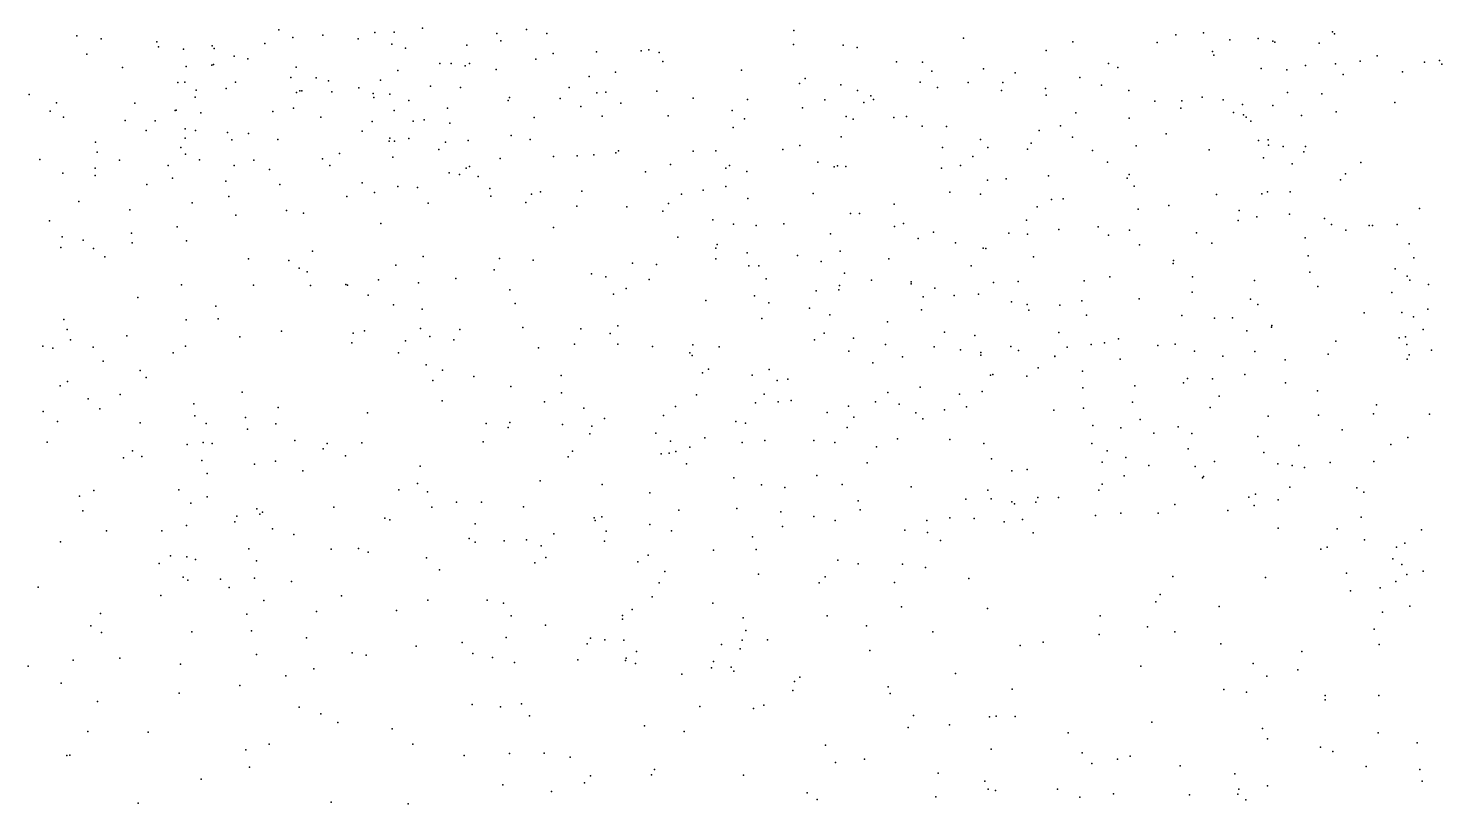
# Model space of a CAD drawing. Header units: metres. Extents: x -25 to 25, y -27.8 to 27.8.
# Drawn here: x -11.028 to -9.485, y 1.71 to 2.557 of the extents above; entities that cross this region are included whole.
import ezdxf

# ---------------------------------------------------------------- set-up
doc = ezdxf.new("R2010")
doc.units = ezdxf.units.M

msp = doc.modelspace()

# ---------------------------------------------------------------- linework, layer by layer
for p in [(-10.9751, 2.5483, 1.7357), (-10.7546, 2.555, 24.3275), (-10.7394, 2.5465, 17.4855), (-10.7068, 2.549, 24.1074), (-10.65, 2.5518, 16.8104), (-10.6289, 2.5523, -2.2458), (-10.5979, 2.5566, -3.8155), (-10.5167, 2.5508, -2.6058), (-10.4844, 2.5553, -2.3239), (-10.4622, 2.551, 17.6607), (-10.1927, 2.5543, 24.179), (-10.0074, 2.5459, 20.4301), (-9.7756, 2.5493, 25.5802), (-9.7453, 2.5516, 20.5611), (-9.6046, 2.5526, 16.9362), (-9.6024, 2.5505, -18.4966), (-10.9485, 2.5452, 23.9889), (-10.888, 2.5419, -4.0873), (-10.886, 2.5362, 24.9089), (-10.8587, 2.5337, 17.3442), (-10.8273, 2.5375, 24.5032), (-10.8254, 2.5345, 9.2472), (-10.7701, 2.5398, 13.227), (-10.668, 2.5451, 17.5671), (-10.6315, 2.5392, 20.5557), (-10.6163, 2.535, 24.0785), (-10.5494, 2.5381, 24.2), (-10.5125, 2.543, 20.5231), (-10.4081, 2.5307, 6.5112), (-10.3591, 2.5319, 24.1524), (-10.3507, 2.5329, 20.5087), (-10.193, 2.5389, 20.4795), (-10.1385, 2.538, 12.2398), (-10.1234, 2.5356, 24.2551), (-9.9171, 2.5325, 20.4742), (-9.8879, 2.5417, 25.6825), (-9.796, 2.541, -17.3543), (-9.7355, 2.5314, 16.7786), (-9.7167, 2.5439, -10.4317), (-9.6858, 2.5456, 17.4043), (-9.6697, 2.5426, 20.7672), (-9.6675, 2.5413, 25.4404), (-9.6192, 2.5404, -11.5636), (-10.9641, 2.5282, -7.7089), (-10.8278, 2.5162, 20.6527), (-10.8261, 2.517, 21.3183), (-10.8034, 2.5263, 17.1991), (-10.7887, 2.5231, 17.1138), (-10.5791, 2.5183, 17.5844), (-10.5665, 2.5182, -3.2753), (-10.5514, 2.5155, 16.7189), (-10.5467, 2.5181, 2.36), (-10.4742, 2.523, 24.0988), (-10.4551, 2.529, 24.1952), (-10.3395, 2.5302, -2.489), (-10.3354, 2.5204, 23.9936), (-10.0805, 2.52, 25.7874), (-10.052, 2.5195, 17.6328), (-9.8489, 2.5181, 23.7102), (-9.7341, 2.5273, 20.7011), (-9.634, 2.516, 17.0215), (-9.6013, 2.5177, 20.8967), (-9.5745, 2.5206, 24.903), (-9.5559, 2.5266, 23.4064), (-9.504, 2.5196, 20.9926), (-9.4877, 2.5215, -18.8602), (-9.4853, 2.5175, 23.3157), (-10.9255, 2.5138, 22.3538), (-10.8557, 2.5148, 24.8204), (-10.7415, 2.5029, 2.6039), (-10.7357, 2.5143, 17.0178), (-10.7139, 2.5026, 24.4681), (-10.6438, 2.5, -6.3278), (-10.6248, 2.5105, 9.0182), (-10.5176, 2.5115, -7.2217), (-10.4161, 2.5038, -7.095), (-10.3873, 2.5087, -6.8544), (-10.2495, 2.5108, 16.6063), (-10.18, 2.5016, -2.2745), (-10.0418, 2.5097, 6.023), (-9.9856, 2.5124, 20.5496), (-9.9509, 2.5081, 17.5919), (-9.8802, 2.5027, 5.0932), (-9.8387, 2.5137, 20.6386), (-9.6825, 2.5127, -17.8312), (-9.6543, 2.5113, -17.0788), (-9.593, 2.5061, 25.2136), (-9.5282, 2.5089, -18.672), (-11.0273, 2.4844, 20.8367), (-10.8651, 2.4974, -7.4002), (-10.8572, 2.4976, -6.1304), (-10.8451, 2.4892, 25.4), (-10.812, 2.4909, -2.0839), (-10.8019, 2.4978, 24.6193), (-10.7355, 2.4864, 24.5635), (-10.7317, 2.4884, 17.2311), (-10.7297, 2.4883, 13.0402), (-10.7005, 2.4991, -7.3019), (-10.6968, 2.4871, 25.6239), (-10.6672, 2.4914, 23.9794), (-10.6519, 2.4852, 16.9272), (-10.6337, 2.4845, 25.6831), (-10.589, 2.4935, 24.3741), (-10.5565, 2.4921, 25.7536), (-10.4376, 2.4918, 23.9876), (-10.4076, 2.4861, 20.5961), (-10.3978, 2.4869, 25.8058), (-10.342, 2.4879, -2.6978), (-10.1865, 2.4964, 23.9261), (-10.1413, 2.4948, 20.5796), (-10.1229, 2.4887, -16.4107), (-10.0545, 2.4976, 23.8417), (-10.0357, 2.4921, 20.6156), (-10.0022, 2.4973, 16.6483), (-9.9657, 2.4887, 25.7108), (-9.9643, 2.4973, 24.3842), (-9.9177, 2.4908, 16.6836), (-9.8566, 2.4945, 24.4688), (-9.8267, 2.4886, 16.7624), (-9.6535, 2.4863, 24.7284), (-9.616, 2.4851, 24.8113), (-10.9973, 2.4751, 21.366), (-10.912, 2.475, 5.1432), (-10.8459, 2.4812, 8.7367), (-10.7388, 2.4693, 6.6393), (-10.6509, 2.481, 17.4131), (-10.6128, 2.4777, -6.5536), (-10.5706, 2.4693, -6.7143), (-10.5043, 2.4779, 24.3572), (-10.5029, 2.4809, 20.6038), (-10.4477, 2.4799, -2.0109), (-10.4251, 2.4713, 12.1144), (-10.3812, 2.4747, 17.601), (-10.3024, 2.4802, 24.2928), (-10.243, 2.4787, 20.6176), (-10.1829, 2.4697, 25.7955), (-10.1588, 2.4785, -1.217), (-10.116, 2.4754, 16.6321), (-10.1085, 2.4829, 5.0772), (-10.1054, 2.4788, -2.6596), (-9.9172, 2.4837, 20.6834), (-9.7986, 2.4769, 24.5473), (-9.7701, 2.4694, 25.5316), (-9.769, 2.4772, 16.8516), (-9.7467, 2.4813, -1.2028), (-9.724, 2.4784, 17.3224), (-9.7028, 2.4732, 16.9626), (-9.6696, 2.4721, -11.2856), (-9.5364, 2.4757, 21.051), (-11.0044, 2.466, -6.2039), (-10.9897, 2.4594, 22.0976), (-10.9225, 2.4558, 22.1956), (-10.8898, 2.4557, 2.6053), (-10.8678, 2.4669, 25.0278), (-10.8669, 2.4673, 20.7208), (-10.8398, 2.4642, -7.2436), (-10.7613, 2.4656, 23.9507), (-10.7088, 2.4595, 21.2214), (-10.6528, 2.4549, 17.0754), (-10.6288, 2.4667, 24.4934), (-10.6079, 2.455, -7.0422), (-10.5961, 2.4567, 6.5762), (-10.4761, 2.4593, 25.7691), (-10.4019, 2.4605, 24.3462), (-10.3298, 2.4611, 20.621), (-10.26, 2.4667, 17.6054), (-10.2463, 2.4579, -2.85), (-10.1355, 2.4604, 24.3323), (-10.1276, 2.4575, 12.4595), (-10.0834, 2.4593, -2.1427), (-10.0695, 2.4603, -2.8331), (-9.8847, 2.4643, -2.7646), (-9.8265, 2.4586, 20.8563), (-9.7125, 2.4648, -10.6638), (-9.7016, 2.462, 17.1723), (-9.6989, 2.4594, -10.229), (-9.6938, 2.455, -10.8622), (-9.6382, 2.4614, -10.0571), (-9.6005, 2.4655, 21.0159), (-10.8994, 2.445, 13.0553), (-10.857, 2.4469, 22.3075), (-10.8455, 2.4449, 12.8562), (-10.8106, 2.4429, 24.855), (-10.7878, 2.4416, 25.4869), (-10.6639, 2.4441, 24.5847), (-10.568, 2.453, 23.9732), (-10.5012, 2.4395, 16.8485), (-10.2587, 2.4484, 16.6835), (-10.141, 2.4382, 6.4102), (-10.0526, 2.4499, 17.5559), (-10.0257, 2.4495, 5.7962), (-9.9248, 2.445, 20.8117), (-9.9014, 2.4502, -2.3758), (-9.7861, 2.4413, 23.6179), (-10.9547, 2.4324, 13.5111), (-10.8618, 2.4265, 23.8727), (-10.8568, 2.4367, 25.281), (-10.806, 2.4349, 1.9497), (-10.7559, 2.435, -3.815), (-10.6344, 2.4332, -6.8865), (-10.6337, 2.4367, 17.212), (-10.6285, 2.4333, 20.6563), (-10.6129, 2.4364, 12.71), (-10.5799, 2.4242, 2.176), (-10.5729, 2.4322, 16.933), (-10.5482, 2.4341, 17.4182), (-10.4805, 2.4353, 24.4279), (-10.3839, 2.4227, 16.7761), (-10.3023, 2.4225, 17.5421), (-10.2776, 2.4229, 23.9125), (-10.2046, 2.4241, -1.9029), (-10.1861, 2.4287, 17.5609), (-10.0304, 2.4263, 6.1529), (-9.9887, 2.4353, 16.7306), (-9.9806, 2.4265, -1.2346), (-9.9375, 2.4247, 5.336), (-9.9336, 2.4311, 24.4723), (-9.8883, 2.4376, 16.7939), (-9.8665, 2.423, 24.5425), (-9.8189, 2.4281, 17.3596), (-9.7391, 2.4239, 24.6873), (-9.6854, 2.4339, 23.5038), (-9.6747, 2.4348, -17.3286), (-9.6744, 2.4289, -17.5774), (-9.6585, 2.4275, 25.2671), (-9.6341, 2.4274, 24.8894), (-11.0157, 2.4135, 23.7606), (-10.9531, 2.4215, 23.821), (-10.9287, 2.4126, -6.5083), (-10.8564, 2.4191, -7.0945), (-10.8414, 2.413, 25.1629), (-10.7818, 2.4126, -6.739), (-10.7071, 2.4142, 25.5581), (-10.6883, 2.42, 23.9295), (-10.6303, 2.4157, -3.5134), (-10.5132, 2.4144, 21.0387), (-10.455, 2.4167, -1.0426), (-10.4289, 2.4174, 20.6564), (-10.4107, 2.4185, 23.9404), (-10.3867, 2.4205, 17.5048), (-10.3273, 2.408, 12.243), (-10.1662, 2.4105, 16.7137), (-9.9971, 2.4165, -3.0259), (-9.8503, 2.4103, 25.5603), (-9.6797, 2.415, 24.8056), (-9.6487, 2.4086, -2.6479), (-9.636, 2.4218, 25.1495), (-9.5736, 2.4099, -15.562), (-10.9903, 2.3985, 22.0286), (-10.9553, 2.396, -6.8434), (-10.955, 2.4039, 20.842), (-10.8756, 2.4066, -1.8759), (-10.8706, 2.3928, 20.7875), (-10.8035, 2.4068, -6.9022), (-10.7649, 2.4025, 12.606), (-10.6991, 2.4067, -1.824), (-10.5686, 2.3988, 12.2171), (-10.5576, 2.397, 17.0447), (-10.5501, 2.404, 20.6669), (-10.5464, 2.4056, 25.6983), (-10.537, 2.3948, 24.5276), (-10.3546, 2.4, 5.1228), (-10.2667, 2.404, 24.4022), (-10.2629, 2.4066, 20.6955), (-10.244, 2.4002, 16.7605), (-10.1486, 2.4052, 25.7487), (-10.145, 2.4065, 24.3989), (-10.1356, 2.4056, 23.8451), (-10.0312, 2.4039, 25.6832), (-10.0106, 2.4066, 20.8127), (-9.9608, 2.3922, -16.8437), (-9.9147, 2.3954, 23.6969), (-9.8286, 2.393, 16.9994), (-9.8265, 2.397, 17.2363), (-9.5905, 2.3977, -17.1933), (-10.8986, 2.386, 22.4195), (-10.8127, 2.3898, 25.0458), (-10.7536, 2.386, 23.8884), (-10.6637, 2.3877, 5.1374), (-10.6501, 2.3773, 12.357), (-10.6247, 2.384, 25.6078), (-10.6033, 2.3829, 23.9166), (-10.5244, 2.3815, 2.6486), (-10.4692, 2.3782, 17.3675), (-10.4238, 2.3789, -1.7505), (-10.2916, 2.3797, 20.7099), (-10.2666, 2.3839, 17.4725), (-10.1714, 2.3761, 17.4665), (-10.0222, 2.3775, 23.7462), (-9.9812, 2.3908, 16.8154), (-9.8212, 2.3842, 17.1129), (-9.6754, 2.3781, 24.9458), (-9.6509, 2.3782, 21.1175), (-9.5957, 2.3911, -1.0963), (-10.9731, 2.3676, 12.5536), (-10.8492, 2.3661, 6.6769), (-10.8092, 2.373, 25.2383), (-10.6804, 2.3731, 20.7186), (-10.5915, 2.3656, 24.624), (-10.5234, 2.3732, 12.483), (-10.485, 2.3664, 17.2704), (-10.4789, 2.3754, 17.0114), (-10.4294, 2.3622, 16.9413), (-10.3749, 2.3615, 17.4032), (-10.3293, 2.3652, 25.7445), (-10.3153, 2.3754, 12.4481), (-10.2428, 2.3708, -3.0968), (-10.0829, 2.3645, 17.4302), (-9.9889, 2.3754, 5.5784), (-9.9268, 2.3615, 17.3497), (-9.9114, 2.3696, 20.9484), (-9.8984, 2.3705, 16.9045), (-9.7831, 2.363, 25.3992), (-9.7311, 2.375, 21.0706), (-9.6817, 2.3757, 23.4429), (-11.0051, 2.3464, 13.3799), (-10.9173, 2.3582, 23.7777), (-10.8017, 2.3527, 22.2174), (-10.7463, 2.3578, 24.9312), (-10.7277, 2.3546, 25.4404), (-10.3357, 2.3571, 16.8646), (-10.2809, 2.3476, 23.856), (-10.1307, 2.3544, 16.823), (-10.1207, 2.3545, 24.4735), (-9.9385, 2.347, 24.5806), (-9.8166, 2.359, 24.7023), (-9.7075, 2.3466, 25.1602), (-9.7064, 2.3578, 24.8691), (-9.687, 2.3509, 25.0762), (-9.6515, 2.3538, -3.0389), (-9.6133, 2.349, -2.4354), (-9.5095, 2.3598, -17.6941), (-10.9156, 2.333, -0.8399), (-10.8658, 2.3398, 9.0023), (-10.6432, 2.3433, 24.7647), (-10.4548, 2.339, 17.1392), (-10.2585, 2.3428, 17.3982), (-10.2335, 2.3412, 16.8773), (-10.2035, 2.343, 24.4919), (-10.1524, 2.3322, 20.8323), (-10.0827, 2.3403, 25.6552), (-10.0729, 2.3434, 20.8656), (-10.0399, 2.3341, 17.3546), (-9.958, 2.333, 16.9789), (-9.9373, 2.3318, 25.5584), (-9.9032, 2.337, 17.0724), (-9.8605, 2.3398, -2.0401), (-9.8492, 2.3308, 25.4561), (-9.8261, 2.3361, 21.0687), (-9.7531, 2.3332, 25.2686), (-9.6056, 2.3422, 21.2086), (-9.5898, 2.3362, -11.4764), (-9.5646, 2.3414, 23.2804), (-9.561, 2.3414, -17.4632), (-9.5338, 2.3424, 21.2579), (-10.9928, 2.3172, 9.1339), (-10.9911, 2.3288, 23.6943), (-10.9684, 2.3252, 20.9298), (-10.9569, 2.316, 22.5452), (-10.9148, 2.3223, 21.2434), (-10.8556, 2.3245, 8.813), (-10.3191, 2.3284, 24.5213), (-10.2778, 2.3164, 17.32), (-10.2763, 2.3204, -1.6924), (-10.0567, 2.3269, -1.8198), (-10.016, 2.3225, 17.238), (-9.9859, 2.3165, 17.0692), (-9.9828, 2.3162, -16.1563), (-9.8152, 2.3202, 24.8043), (-9.7361, 2.3219, -15.729), (-9.6345, 2.3279, 23.3439), (-9.5209, 2.3212, -20.2947), (-10.9447, 2.307, 21.9716), (-10.7877, 2.305, 22.3629), (-10.7436, 2.3032, 25.1988), (-10.718, 2.3132, 22.2425), (-10.5971, 2.3073, 25.5593), (-10.5138, 2.3051, 24.6602), (-10.477, 2.3033, 20.7573), (-10.3688, 2.3, 2.6054), (-10.2776, 2.305, 17.2322), (-10.2435, 2.3114, 25.6799), (-10.1884, 2.3085, 16.9468), (-10.1626, 2.3019, 17.2642), (-10.1419, 2.3134, 17.3573), (-10.089, 2.3048, 16.9986), (-9.931, 2.3069, 21.0505), (-9.7785, 2.2999, 24.9284), (-9.778, 2.3029, 23.481), (-9.631, 2.308, -11.2843), (-9.5158, 2.3061, -9.9397), (-10.7325, 2.2948, 25.0997), (-10.7238, 2.2908, 25.3231), (-10.6271, 2.2979, 23.8489), (-10.5195, 2.2929, -3.3035), (-10.4134, 2.2886, 25.6441), (-10.3977, 2.2854, 20.7863), (-10.3423, 2.2987, 17.1317), (-10.2416, 2.2971, 20.8334), (-10.2306, 2.2971, 17.0833), (-10.1372, 2.2894, 24.5872), (-9.999, 2.2973, 20.9957), (-9.8476, 2.2853, 21.1696), (-9.7573, 2.2854, -16.9999), (-9.6291, 2.2902, -2.2787), (-9.5361, 2.294, 21.3678), (-9.5231, 2.286, 23.1757), (-10.861, 2.2766, 20.8905), (-10.7825, 2.2762, 23.7857), (-10.7203, 2.2758, 21.1095), (-10.6817, 2.2769, 25.0294), (-10.6796, 2.276, -3.4434), (-10.6458, 2.2821, 22.3162), (-10.6021, 2.2785, 24.8559), (-10.5614, 2.2834, 24.7619), (-10.5024, 2.271, 5.1327), (-10.3755, 2.2726, 24.6468), (-10.3504, 2.2823, -3.2407), (-10.2228, 2.283, 23.7872), (-10.1683, 2.2698, 22.113), (-10.1435, 2.2712, 22.2445), (-10.1427, 2.2757, 23.7582), (-10.1077, 2.2815, 20.8059), (-10.0646, 2.2777, 23.7083), (-10.0645, 2.2798, 6.239), (-10.0386, 2.2728, 5.7886), (-9.9744, 2.279, 24.6752), (-9.9478, 2.2802, 23.6275), (-9.8757, 2.2808, 23.5698), (-9.7577, 2.2686, 21.1279), (-9.6897, 2.2814, 21.3239), (-9.6207, 2.2748, 21.389), (-9.5201, 2.2815, -11.6089), (-9.4997, 2.2769, 21.4428), (-10.9087, 2.2628, 23.682), (-10.8234, 2.2532, -1.6426), (-10.657, 2.2653, 20.8065), (-10.6294, 2.2547, 25.4336), (-10.4967, 2.2562, 22.2869), (-10.3892, 2.2662, 23.8224), (-10.2886, 2.2595, 22.2778), (-10.2355, 2.2645, 22.2083), (-10.2199, 2.2568, 24.6498), (-10.0515, 2.2635, 6.0041), (-10.0175, 2.265, 22.0267), (-9.9909, 2.2664, 22.1152), (-9.9549, 2.2581, 25.4657), (-9.9377, 2.2549, 20.9945), (-9.9021, 2.2543, 22.155), (-9.8783, 2.2589, 25.361), (-9.8155, 2.2612, 21.2704), (-9.694, 2.2607, 23.3266), (-9.686, 2.2549, 21.4382), (-9.5397, 2.268, 21.2128), (-10.9892, 2.2385, 21.0509), (-10.8557, 2.2384, 22.4909), (-10.821, 2.2392, 22.0096), (-10.5983, 2.2499, 22.2094), (-10.2273, 2.2397, 25.6069), (-10.1755, 2.2511, 22.3273), (-10.1532, 2.2436, 22.0104), (-10.0533, 2.2493, 21.0419), (-9.9359, 2.249, 22.2607), (-9.8731, 2.2435, 21.9989), (-9.7691, 2.2429, 21.4186), (-9.7332, 2.2401, 21.509), (-9.7138, 2.2405, -10.5086), (-9.57, 2.2458, 21.5093), (-9.5287, 2.2464, -19.9899), (-9.5162, 2.2417, -20.5233), (-9.5005, 2.2501, -3.0792), (-10.9857, 2.2277, 8.967), (-10.7519, 2.2259, 5.1423), (-10.6735, 2.2237, 23.7747), (-10.6613, 2.2262, 25.2912), (-10.6002, 2.2289, 22.1265), (-10.557, 2.2277, 25.5114), (-10.4884, 2.23, 22.1453), (-10.4252, 2.2284, 22.329), (-10.393, 2.2232, 25.5835), (-10.3847, 2.2317, 24.7484), (-10.1595, 2.2236, 20.982), (-10.0903, 2.2362, 25.5559), (-10.0282, 2.2249, 23.6424), (-9.9032, 2.2244, 21.3217), (-9.6981, 2.2263, -3.2478), (-9.6711, 2.2301, 21.6336), (-9.6709, 2.2321, -11.1537), (-9.5057, 2.2279, 21.5839), (-11.0122, 2.2094, 1.8249), (-11.0013, 2.2072, 21.7686), (-10.9822, 2.2166, 23.5785), (-10.9574, 2.2086, 6.7069), (-10.9207, 2.2208, 22.5733), (-10.8566, 2.2096, 21.1388), (-10.7971, 2.2198, 20.8984), (-10.6749, 2.213, 22.3945), (-10.6166, 2.2153, 25.0507), (-10.5898, 2.22, 23.7927), (-10.5635, 2.2166, 20.9103), (-10.4711, 2.2076, 20.8602), (-10.4321, 2.2117, 22.0687), (-10.3846, 2.2119, 20.868), (-10.3468, 2.2091, 6.5176), (-10.3026, 2.211, 24.7499), (-10.274, 2.2087, 20.7279), (-10.1699, 2.2164, 24.7312), (-10.1274, 2.2184, -3.3076), (-10.0923, 2.2113, 24.7652), (-10.0394, 2.2089, 22.3779), (-9.9951, 2.2213, 21.8669), (-9.9556, 2.209, 23.5685), (-9.8941, 2.2083, 25.0071), (-9.8681, 2.2115, 21.7681), (-9.8534, 2.2131, 23.4667), (-9.8383, 2.2175, 22.1115), (-9.7951, 2.2104, 21.5848), (-9.7762, 2.2119, 23.3776), (-9.601, 2.2149, -17.176), (-9.5317, 2.2188, -7.9082), (-9.525, 2.2198, -8.2067), (-9.5234, 2.2114, -0.9694), (-10.9466, 2.1932, -0.903), (-10.8699, 2.2024, 21.9151), (-10.624, 2.2023, 25.2015), (-10.3062, 2.2022, 23.7465), (-10.3036, 2.1992, 22.0074), (-10.1326, 2.2041, 23.6955), (-10.1064, 2.1913, -1.5977), (-10.0739, 2.1978, 21.1201), (-10.0107, 2.2054, 25.42), (-9.9883, 2.2025, 24.8563), (-9.9883, 2.1997, 21.7708), (-9.9474, 2.2047, 5.3167), (-9.9076, 2.1985, 22.3839), (-9.9076, 2.1984, 25.2202), (-9.8364, 2.1954, 22.2162), (-9.7552, 2.2039, 21.8724), (-9.7243, 2.1988, -10.6948), (-9.6894, 2.2036, 21.7563), (-9.6562, 2.1946, -2.0826), (-9.6094, 2.2008, -8.0493), (-9.5231, 2.1952, -18.0238), (-9.5209, 2.2002, -8.4864), (-9.4966, 2.2053, 23.0764), (-10.9059, 2.183, -3.6093), (-10.5939, 2.1892, 22.3888), (-10.576, 2.1835, 25.358), (-10.5417, 2.1763, -1.5005), (-10.4464, 2.1774, -3.3749), (-10.2921, 2.1805, 2.3309), (-10.2855, 2.1846, 20.9472), (-10.238, 2.1779, 21.9348), (-10.2193, 2.1842, 22.4044), (-9.9778, 2.178, 24.9684), (-9.9754, 2.1786, 25.3102), (-9.9383, 2.1768, 21.4273), (-9.9259, 2.186, 21.5693), (-9.8774, 2.1821, -1.7707), (-9.7002, 2.1787, -8.265), (-10.9933, 2.1661, 22.7006), (-10.9855, 2.1711, 23.5032), (-10.8994, 2.1753, 23.5995), (-10.5865, 2.1719, 20.8959), (-10.5013, 2.1655, 25.0217), (-10.2109, 2.1719, 25.5083), (-10.1992, 2.1735, 24.8145), (-10.0546, 2.1646, 24.8947), (-9.9868, 2.1601, 22.4627), (-9.8771, 2.1639, -1.1901), (-9.8202, 2.1664, 22.2935), (-9.7673, 2.1694, 22.03), (-9.7629, 2.1741, -1.8759), (-9.7354, 2.1738, 23.2374), (-9.656, 2.1696, -8.5758), (-9.6208, 2.1607, -7.7238), (-10.9629, 2.1521, 21.1679), (-10.9278, 2.1568, 2.6449), (-10.8476, 2.1466, 21.8562), (-10.7946, 2.1595, 22.5173), (-10.5765, 2.1497, 21.9927), (-10.4646, 2.1487, 25.3832), (-10.4463, 2.1586, 23.7231), (-10.2987, 2.1563, 25.4959), (-10.2345, 2.1478, 21.0385), (-10.2249, 2.157, 2.5271), (-10.2098, 2.1489, 6.4805), (-10.1956, 2.1504, 21.8654), (-10.1034, 2.1487, 21.7583), (-10.09, 2.1589, 22.4582), (-10.0775, 2.1461, 23.5961), (-10.0116, 2.1572, 21.3227), (-9.8227, 2.1483, 23.3312), (-9.7281, 2.1549, -1.1306), (-9.5565, 2.1456, -20.4013), (-11.0118, 2.1381, 21.5236), (-10.95, 2.141, 21.7172), (-10.8463, 2.1335, -1.5228), (-10.7912, 2.1318, -0.9109), (-10.7556, 2.1426, 20.999), (-10.658, 2.1367, 2.0944), (-10.4219, 2.142, 20.9478), (-10.3992, 2.1304, 2.7584), (-10.3347, 2.134, 24.9188), (-10.3216, 2.1435, 21.9319), (-10.1563, 2.1372, 25.3922), (-10.1327, 2.144, 21.153), (-10.127, 2.132, 6.3355), (-10.0592, 2.1369, 25.2816), (-10.0516, 2.1302, 21.616), (-10.0281, 2.1401, 25.1261), (-10.0041, 2.1433, 21.4728), (-9.9086, 2.1395, -16.5258), (-9.8764, 2.1417, -3.3671), (-9.8145, 2.1293, -16.0081), (-9.7379, 2.1427, 22.1146), (-9.6747, 2.1332, 22.0035), (-9.6198, 2.1343, 21.8947), (-9.5597, 2.1356, -7.5628), (-9.4985, 2.1354, 23.0014), (-10.9962, 2.1272, 21.343), (-10.9062, 2.1258, 5.1834), (-10.8341, 2.1251, 21.0585), (-10.789, 2.1191, 23.6221), (-10.7581, 2.1248, 20.9885), (-10.5282, 2.125, 20.9507), (-10.5043, 2.1207, 21.9409), (-10.5024, 2.1261, 22.446), (-10.4451, 2.1242, -1.1273), (-10.4153, 2.114, 25.1757), (-10.4129, 2.1222, 2.2194), (-10.3431, 2.1147, 22.4669), (-10.2557, 2.1273, 24.9547), (-10.2452, 2.1255, 25.3773), (-10.1342, 2.1207, 22.5193), (-9.8662, 2.123, 22.5592), (-9.8356, 2.1203, 22.4187), (-9.7997, 2.1146, -8.6052), (-9.7729, 2.1216, -7.873), (-9.7582, 2.1143, 23.0494), (-9.5941, 2.1183, -15.6662), (-11.0074, 2.1046, 23.3454), (-10.8549, 2.1023, 21.1436), (-10.8373, 2.1043, 21.7824), (-10.8275, 2.1032, 6.6499), (-10.7372, 2.1065, 21.8839), (-10.7019, 2.1032, -1.4466), (-10.664, 2.1039, 23.6447), (-10.5316, 2.105, 23.6693), (-10.3271, 2.1058, 25.3438), (-10.3062, 2.0994, 25.0655), (-10.2895, 2.1096, -1.373), (-10.2489, 2.1045, 21.1104), (-10.2242, 2.1064, 22.509), (-10.1706, 2.1064, 21.7097), (-10.1477, 2.1042, 25.0634), (-10.1022, 2.0998, 21.5306), (-10.0794, 2.1082, 6.1048), (-10.0223, 2.1077, 23.4947), (-9.9852, 2.1034, 22.6098), (-9.8674, 2.1032, -8.3367), (-9.6859, 2.1109, 21.209), (-9.6413, 2.1011, 22.9601), (-9.541, 2.1022, 21.8311), (-9.5224, 2.1097, -17.4146), (-10.9241, 2.0875, 21.5387), (-10.9145, 2.0952, 21.6307), (-10.9042, 2.0892, 21.2767), (-10.8387, 2.0846, 23.5291), (-10.7585, 2.084, 22.576), (-10.7062, 2.0974, 15.8723), (-10.6819, 2.0898, 21.0229), (-10.4389, 2.0886, 21.0144), (-10.4341, 2.095, 22.4861), (-10.3374, 2.0921, 25.2509), (-10.3286, 2.0928, 21.8454), (-10.3213, 2.0944, 23.637), (-9.9767, 2.0867, 23.4171), (-9.8504, 2.0951, 22.6392), (-9.83, 2.0879, 23.0982), (-9.7622, 2.0974, 22.3361), (-9.7334, 2.0838, 22.8568), (-9.6796, 2.0934, -8.7598), (-9.5593, 2.0838, 22.9006), (-10.833, 2.0705, 21.6836), (-10.7813, 2.0807, -3.5863), (-10.7286, 2.0734, 21.8014), (-10.6003, 2.0787, 22.518), (-10.3096, 2.0809, 5.1413), (-10.1674, 2.0684, 23.5442), (-10.1123, 2.0823, 22.6038), (-9.9545, 2.0736, 22.6981), (-9.9378, 2.075, 5.164), (-9.8558, 2.0828, 21.1173), (-9.832, 2.0679, 22.7168), (-9.805, 2.0793, 22.9775), (-9.7546, 2.0783, 22.6725), (-9.6641, 2.0812, 22.1291), (-9.6485, 2.0791, 22.8551), (-9.6352, 2.077, -11.3491), (-9.6071, 2.0825, 22.0217), (-10.864, 2.0527, 21.4751), (-10.6238, 2.0526, 20.7326), (-10.6035, 2.0595, 21.0706), (-10.4696, 2.0624, 6.5479), (-10.4016, 2.0586, 21.1194), (-10.258, 2.0657, 2.6911), (-10.2277, 2.0581, 21.5527), (-10.2023, 2.0552, 21.4424), (-10.1396, 2.0586, -1.2704), (-10.0646, 2.0559, 5.8571), (-9.9808, 2.0525, 23.3319), (-9.8597, 2.0522, -1.6152), (-9.8559, 2.0588, 22.9082), (-9.7464, 2.0659, 22.4813), (-9.7453, 2.0673, 22.767), (-9.6512, 2.0556, 22.7592), (-9.5781, 2.055, 22.8121), (-10.9721, 2.0459, 23.2329), (-10.9566, 2.052, 22.863), (-10.8506, 2.038, 15.9813), (-10.8329, 2.045, 21.3653), (-10.5925, 2.0505, 21.7963), (-10.5607, 2.0393, 15.6839), (-10.5336, 2.0391, 22.5511), (-10.3498, 2.0495, 22.5517), (-10.1222, 2.0408, 2.5628), (-10.0049, 2.0426, 5.6044), (-9.9772, 2.0428, -7.9783), (-9.9544, 2.0396, -7.8195), (-9.9517, 2.0375, -8.558), (-9.9282, 2.0394, 23.1757), (-9.9263, 2.0442, 22.8642), (-9.9035, 2.0442, 22.9856), (-9.7767, 2.0368, -10.7604), (-9.6958, 2.0447, 22.595), (-9.6886, 2.0481, 22.3476), (-9.6638, 2.0416, -1.84), (-9.5702, 2.0502, -7.3941), (-10.9688, 2.0297, 22.9458), (-10.8007, 2.0238, 22.6791), (-10.7787, 2.0321, 21.2757), (-10.7755, 2.026, 23.4875), (-10.7725, 2.0283, 21.6012), (-10.6945, 2.0339, 21.6907), (-10.6391, 2.0216, 22.603), (-10.5876, 2.0339, 23.5808), (-10.4878, 2.034, 21.158), (-10.4106, 2.022, 15.8274), (-10.4021, 2.0232, -3.4817), (-10.318, 2.0305, 21.5701), (-10.2549, 2.0322, 23.5216), (-10.2068, 2.0286, 20.6932), (-10.1708, 2.0234, 23.4581), (-10.1201, 2.0309, 20.866), (-10.0221, 2.022, 22.8379), (-9.9958, 2.0214, 23.2326), (-9.8633, 2.0245, -7.577), (-9.8356, 2.0272, -8.7664), (-9.7949, 2.0272, -11.0106), (-9.7187, 2.03, -3.4174), (-9.6901, 2.0356, -17.1007), (-9.5733, 2.0229, -19.9961), (-10.9427, 2.0081, 23.1431), (-10.8823, 2.0081, 23.308), (-10.8553, 2.0136, 22.7662), (-10.8029, 2.0179, 20.8602), (-10.7615, 2.0101, 2.0642), (-10.6336, 2.0198, 6.5796), (-10.5403, 2.0157, 21.7042), (-10.4095, 2.0191, 21.6497), (-10.3975, 2.0077, -7.7171), (-10.3496, 2.0148, 21.3362), (-10.326, 2.0079, 21.4268), (-10.205, 2.0126, -7.6664), (-10.1475, 2.0192, -7.8467), (-10.0715, 2.0088, 23.3386), (-10.0472, 2.0192, -8.1832), (-10.0467, 2.0061, -8.3737), (-9.9631, 2.0177, 23.0971), (-9.9428, 2.0203, 5.3686), (-9.9311, 2.0058, -1.3782), (-9.6638, 2.0108, -10.3681), (-9.5995, 2.01, 22.1932), (-9.5073, 2.0089, -20.619), (-10.9931, 1.9961, -5.4746), (-10.7382, 2.0039, 16.1061), (-10.5471, 1.9996, -1.2832), (-10.5403, 1.9957, 2.1402), (-10.5088, 1.9971, 16.0638), (-10.4844, 1.9982, 22.611), (-10.4684, 1.9915, 21.5618), (-10.4545, 2.0048, 21.2674), (-10.3993, 1.9965, 21.5049), (-10.2377, 2.0014, 22.6764), (-10.0326, 1.9973, -7.5202), (-9.5697, 1.998, -1.0362), (-9.5254, 1.9944, 22.0602), (-10.8729, 1.9805, -1.2178), (-10.8551, 1.9795, 2.6888), (-10.8456, 1.9767, 22.8517), (-10.7875, 1.9883, -5.6231), (-10.7792, 1.975, 23.4002), (-10.6974, 1.9881, 21.4216), (-10.6679, 1.9887, 21.5015), (-10.6572, 1.9848, 2.7436), (-10.5935, 1.9785, 21.5396), (-10.4634, 1.9788, 21.4058), (-10.3515, 1.9813, 23.4869), (-10.2802, 1.987, -7.4984), (-10.2336, 1.9874, 6.4884), (-10.1444, 1.976, 22.796), (-9.6172, 1.9881, 22.4525), (-9.6102, 1.9901, 22.3034), (-9.5387, 1.9775, -11.5331), (-9.5348, 1.99, -17.7633), (-10.8854, 1.9722, 22.9657), (-10.5792, 1.9655, 21.4035), (-10.4752, 1.973, 20.3341), (-10.3628, 1.974, 16.0031), (-10.3334, 1.9634, 22.6797), (-10.2311, 1.9606, -8.2175), (-10.1223, 1.9719, 2.3979), (-10.0738, 1.9716, 22.9007), (-10.0489, 1.9678, 23.1571), (-9.5891, 1.9616, -20.2689), (-9.5289, 1.9711, 22.6844), (-9.5235, 1.9604, -18.132), (-9.5055, 1.964, -7.1085), (-11.0175, 1.9465, -5.2693), (-10.8591, 1.9574, -5.3361), (-10.8539, 1.9541, 23.1773), (-10.8185, 1.955, 5.1944), (-10.809, 1.9461, 20.7213), (-10.7812, 1.9562, 22.7831), (-10.7409, 1.9527, -5.8805), (-10.3397, 1.9512, -8.0771), (-10.1647, 1.951, -7.3239), (-10.1584, 1.9578, 23.3086), (-10.0827, 1.9517, 23.003), (-10.0014, 1.9559, -7.3059), (-9.7787, 1.9582, -7.2148), (-9.6778, 1.957, -8.935), (-9.5524, 1.9456, 22.381), (-9.5355, 1.9528, 22.2242), (-10.8835, 1.9375, 15.5366), (-10.7709, 1.9318, 23.2968), (-10.6863, 1.9369, -5.3525), (-10.5922, 1.9323, 23.411), (-10.5272, 1.9321, 22.6989), (-10.5096, 1.9288, -5.6305), (-10.3471, 1.9357, 23.4125), (-10.2811, 1.9291, 22.7825), (-9.7973, 1.9303, -10.6074), (-9.7925, 1.9386, -11.2345), (-9.585, 1.9426, 15.6865), (-10.9492, 1.9176, 15.7772), (-10.7897, 1.9169, 22.9124), (-10.7137, 1.9197, 15.4824), (-10.6263, 1.9211, 20.4242), (-10.5011, 1.9152, -8.0543), (-10.3794, 1.9156, 2.6705), (-10.3689, 1.9219, 2.2151), (-10.156, 1.9152, 23.0784), (-10.075, 1.9249, 5.9971), (-9.981, 1.9233, -7.105), (-9.8583, 1.9153, -3.5231), (-9.7284, 1.9254, -7.0553), (-9.5498, 1.919, -1.9014), (-9.5202, 1.9258, 22.5409), (-10.96, 1.9041, 20.6858), (-10.7844, 1.8989, 20.5293), (-10.4635, 1.9048, 22.7707), (-10.3797, 1.9116, 22.77), (-10.2477, 1.9129, 23.2382), (-10.2449, 1.8992, 22.9204), (-10.1131, 1.9044, -3.5486), (-9.8064, 1.9031, -16.8426), (-9.5589, 1.9007, 26.3883), (-10.9483, 1.8971, 5.2575), (-10.8495, 1.8976, -5.1897), (-10.7245, 1.891, 23.1868), (-10.5545, 1.886, 23.3099), (-10.5066, 1.8915, -5.8569), (-10.4181, 1.8845, -8.1982), (-10.4144, 1.8907, 15.6339), (-10.3988, 1.889, 16.134), (-10.3782, 1.8887, 23.2804), (-10.2716, 1.8837, 23.0139), (-10.2491, 1.8887, 23.123), (-10.2214, 1.8888, 15.7711), (-10.0408, 1.8975, 5.7705), (-9.9454, 1.8827, 5.4438), (-9.9205, 1.8863, -8.8793), (-9.8591, 1.8948, -6.9303), (-9.7765, 1.8975, -1.3388), (-9.7264, 1.8847, -1.5552), (-9.5535, 1.8838, -9.0393), (-10.9284, 1.8691, -3.6743), (-10.779, 1.873, 15.3264), (-10.6745, 1.8747, -6.0398), (-10.6592, 1.8722, 23.1217), (-10.6048, 1.8819, 20.2602), (-10.5429, 1.8741, 15.516), (-10.5215, 1.8697, -5.2958), (-10.4283, 1.8671, -3.5693), (-10.3757, 1.8691, 22.9194), (-10.3642, 1.8763, -5.4848), (-10.251, 1.8791, 5.1278), (-10.1096, 1.8772, -8.6621), (-9.638, 1.8763, -1.6831), (-11.0282, 1.8603, 15.9199), (-10.9791, 1.8668, -5.0893), (-10.8621, 1.8625, 16.2198), (-10.7166, 1.8572, -7.8157), (-10.4976, 1.8642, 23.1954), (-10.3762, 1.8662, 23.1784), (-10.3652, 1.8632, 23.0074), (-10.3149, 1.8515, -7.1232), (-10.2824, 1.8584, -5.6626), (-10.2804, 1.8652, -8.3984), (-10.2608, 1.8592, 20.5465), (-10.2582, 1.8548, -3.5737), (-10.0159, 1.8521, 15.8295), (-9.8137, 1.8603, 15.8044), (-9.6912, 1.8632, -6.8287), (-9.6422, 1.8561, 15.4955), (-10.9922, 1.8416, 20.4076), (-10.7972, 1.839, 20.2778), (-10.7469, 1.8497, -3.6327), (-10.1918, 1.8436, 20.6864), (-10.186, 1.8483, -6.974), (-10.0896, 1.8375, -6.8453), (-9.6763, 1.8493, -3.4969), (-10.9526, 1.8217, 15.3512), (-10.8636, 1.8308, 2.0289), (-10.1938, 1.8338, -5.5208), (-10.0875, 1.8304, 6.1508), (-9.9541, 1.8352, -11.06), (-9.7231, 1.8347, -9.0403), (-9.6985, 1.8317, -16.2638), (-9.6126, 1.828, -15.9871), (-9.6126, 1.8233, -10.2697), (-9.5539, 1.828, -20.0021), (-10.7324, 1.8153, -6.2132), (-10.7087, 1.8081, -5.0613), (-10.5437, 1.8183, 2.6592), (-10.5127, 1.8158, -6.0884), (-10.4899, 1.8192, -7.2001), (-10.4811, 1.8058, 2.1741), (-10.2951, 1.8163, -5.2979), (-10.2364, 1.814, 2.3668), (-10.2253, 1.8175, -5.8673), (-10.0619, 1.8063, -6.6516), (-9.9716, 1.8055, -5.657), (-9.951, 1.8053, 5.133), (-10.6902, 1.7988, 16.2336), (-10.6308, 1.7919, 15.3311), (-10.3557, 1.7949, -6.0742), (-10.0676, 1.7932, -5.8811), (-10.0226, 1.7962, 20.9681), (-9.979, 1.805, -10.8666), (-9.8017, 1.799, -16.6023), (-9.6808, 1.792, -6.6046), (-10.9632, 1.7888, -4.9256), (-10.8975, 1.7881, 20.1602), (-10.7651, 1.7752, 15.1139), (-10.6084, 1.7752, -6.3038), (-10.3121, 1.789, 20.3499), (-9.893, 1.7874, 5.2962), (-9.6755, 1.7807, 26.4501), (-9.5547, 1.7873, -17.8713), (-9.5122, 1.7764, -15.7747), (-10.9861, 1.7625, 15.1689), (-10.9828, 1.7629, 15.0099), (-10.7907, 1.7687, -7.5249), (-10.5525, 1.7627, -5.0609), (-10.5029, 1.7647, -7.0472), (-10.4652, 1.7653, -8.3526), (-10.4366, 1.7608, -6.8179), (-10.1581, 1.774, 15.6029), (-9.977, 1.7697, 16.0168), (-9.8777, 1.7656, -6.4891), (-9.8253, 1.7621, -5.5274), (-9.6175, 1.7717, 26.7025), (-9.6043, 1.7669, -17.6163), (-10.7868, 1.75, -4.9214), (-10.3445, 1.7474, -6.4675), (-10.1469, 1.7551, -6.1112), (-10.1153, 1.7585, -5.2794), (-9.8673, 1.7539, -9.018), (-9.8391, 1.7585, -11.3757), (-9.7707, 1.7514, -5.7399), (-9.5678, 1.7508, -1.4868), (-9.5091, 1.7475, -6.5583), (-10.8394, 1.737, 5.2116), (-10.5102, 1.7308, -6.5543), (-10.4212, 1.7328, 16.1978), (-10.4144, 1.7404, 2.3682), (-10.3479, 1.7415, -5.0954), (-10.2476, 1.7413, -6.2903), (-10.0349, 1.7433, -8.8965), (-9.9842, 1.7348, 15.5525), (-9.7113, 1.7425, -11.5043), (-9.6756, 1.7296, 16.0723), (-9.5068, 1.7348, 16.1247), (-10.4571, 1.7233, 15.4078), (-10.1778, 1.7219, 6.4917), (-10.1671, 1.7145, 16.1493), (-10.0376, 1.7174, 5.9178), (-9.9805, 1.7259, 5.6873), (-9.9725, 1.7246, -10.6723), (-9.9047, 1.7258, -6.0387), (-9.8802, 1.717, -10.5015), (-9.8437, 1.7207, -5.3377), (-9.7608, 1.7198, -5.8936), (-9.708, 1.7203, 26.2082), (-9.7067, 1.7258, 15.386), (-9.6991, 1.7141, -6.3795), (-10.9081, 1.7105, 16.2914), (-10.6976, 1.7116, 2.5974), (-10.6135, 1.71, -6.7072)]:
    msp.add_point(p)

doc.saveas('drawing.dxf')
